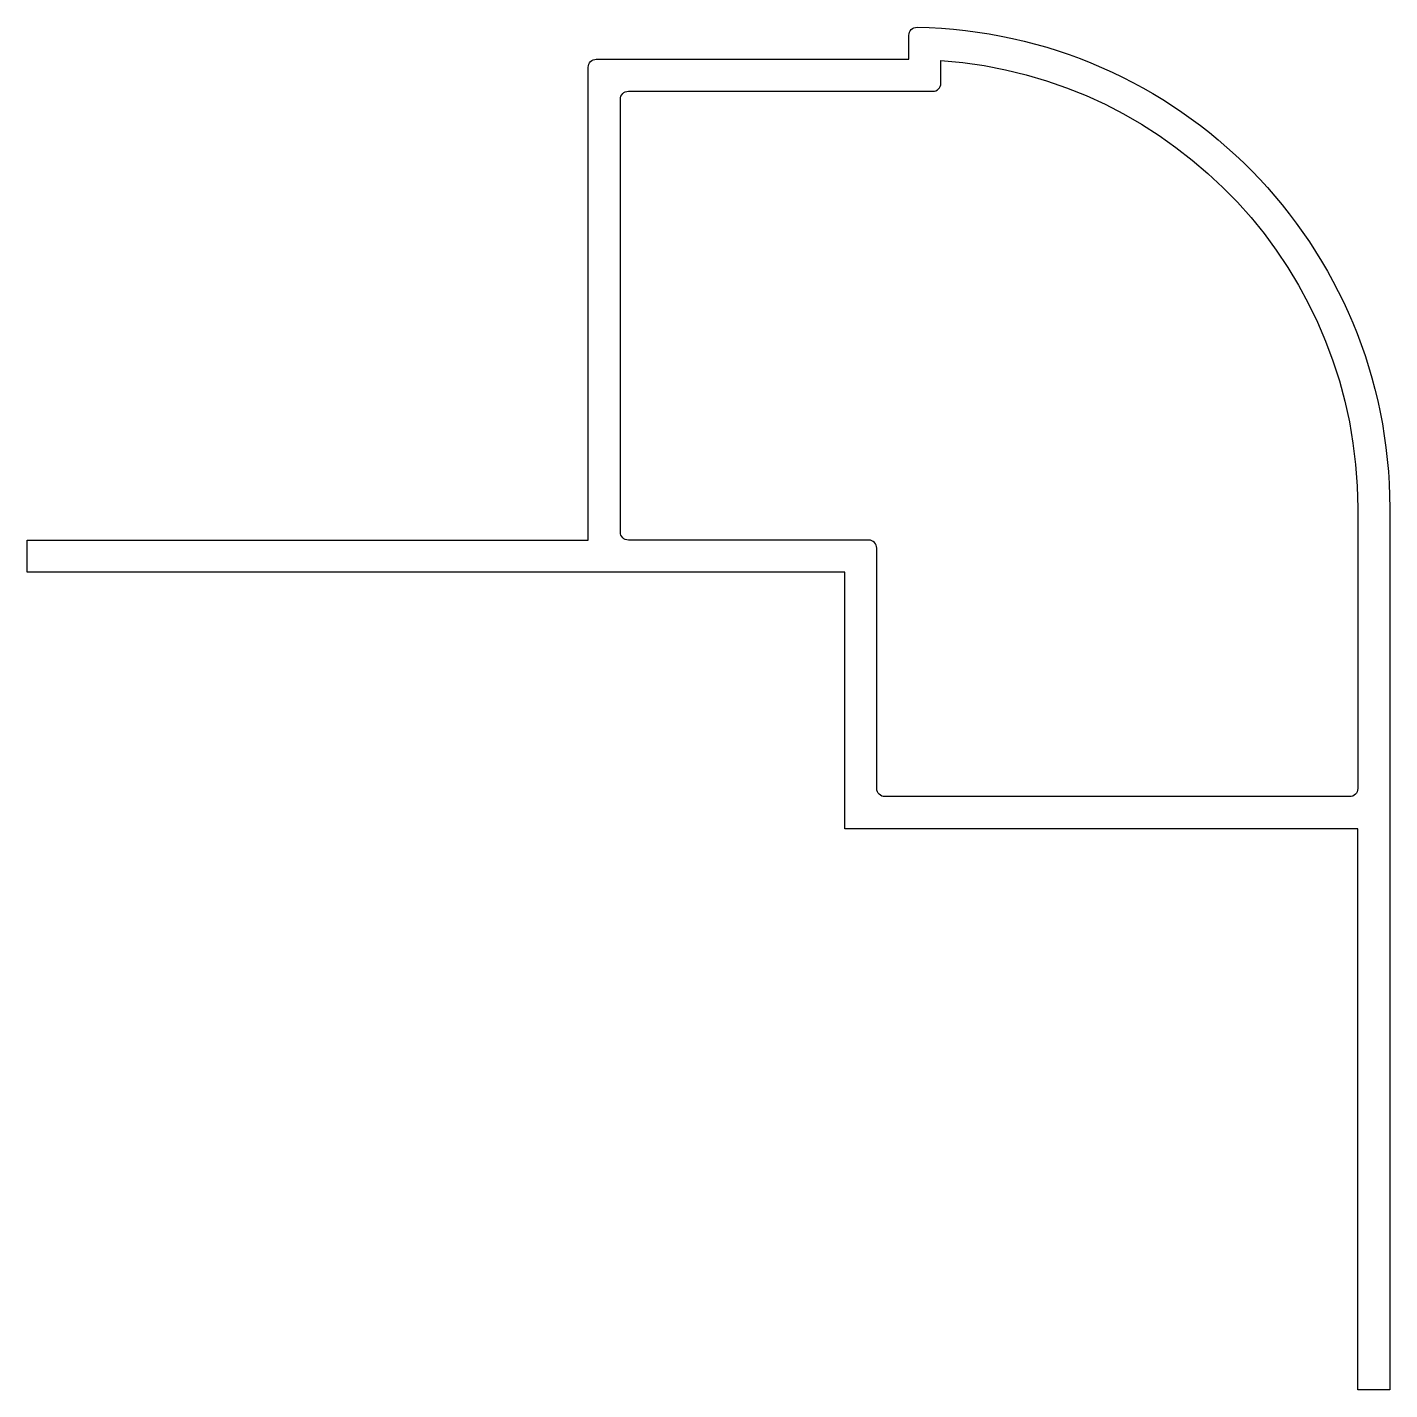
# Model space of a CAD drawing. Extents: x 360.2 to 445.2, y 156.4 to 241.4.
import ezdxf

# ---------------------------------------------------------------- set-up
doc = ezdxf.new("R2010")
doc.units = 0
doc.layers.get('0').update_dxf_attribs({"linetype": 'CONTINUOUS'})

msp = doc.modelspace()

# ---------------------------------------------------------------- linework, layer by layer
at = {"color": 0}
for points in [[(415.739, 241.354, -0.409258), (445.23, 211.359), (445.23, 156.359), (443.23, 156.359), (443.23, 191.359), (411.23, 191.359), (411.23, 207.359), (360.23, 207.359), (360.23, 209.359), (395.23, 209.359), (395.23, 238.859, -0.414214), (395.73, 239.359), (415.23, 239.359), (415.23, 240.854, -0.419187)], [(443.23, 211.359), (443.23, 193.859, -0.414214), (442.73, 193.359), (413.73, 193.359, -0.414214), (413.23, 193.859), (413.23, 208.859, 0.414214), (412.73, 209.359), (397.73, 209.359, -0.414214), (397.23, 209.859), (397.23, 236.859, -0.414214), (397.73, 237.359), (416.73, 237.359, 0.414214), (417.23, 237.859), (417.23, 239.287, -0.393426)]]:
    msp.add_lwpolyline(points, format="xyb", close=True, dxfattribs=at)

doc.saveas('drawing.dxf')
